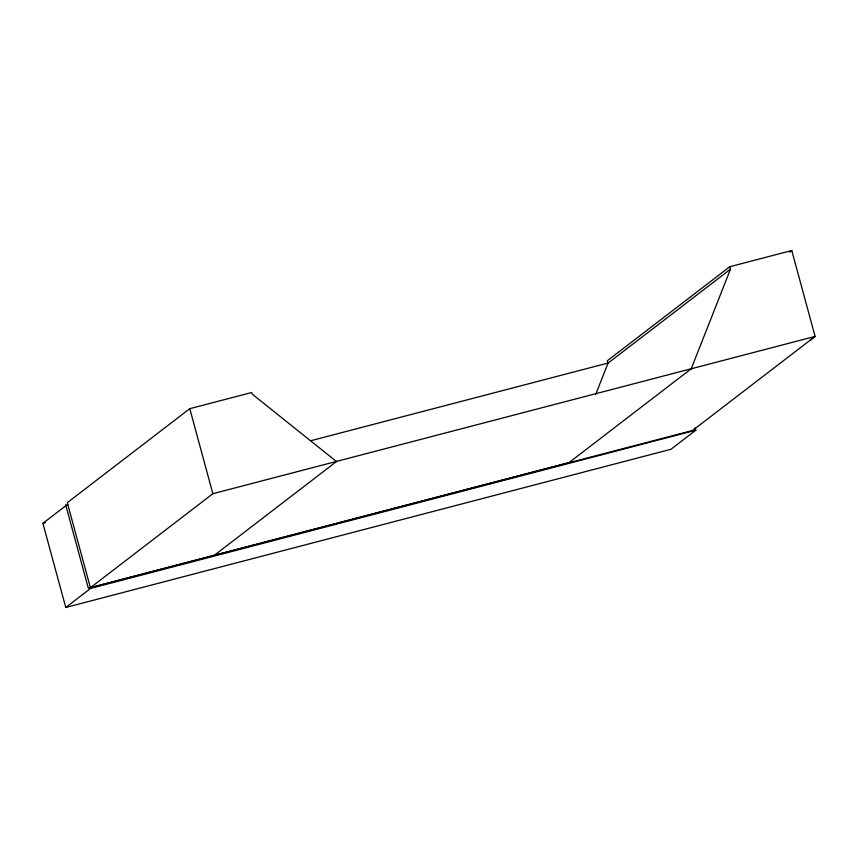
<?xml version="1.0" encoding="UTF-8"?>
<svg xmlns="http://www.w3.org/2000/svg" width="858" height="858" viewBox="0 0 858 858"><rect width="100%" height="100%" fill="white"/><g stroke="black" fill="none" stroke-linecap="round" stroke-linejoin="round"><path stroke-width="1.29" d="M595.731 394.315L608.011 363.181L730.48 269.176L729.815 266.72L791.762 250.525L815.1 336.422L809.855 340.487M691.205 368.811L730.48 269.176M336.486 461.529L252.155 394.069L251.726 392.492L189.779 408.676L67.299 502.691L90.594 588.416L65.766 607.475L42.9 523.326L67.728 504.268M65.658 504.761L88.32 588.202L692.524 430.512L815.1 336.422L212.87 493.704L90.401 587.709L569.015 462.601M214.017 555.544L336.776 461.314M729.815 266.72L607.346 360.735L608.011 363.181M789.65 252.145L791.762 250.525M568.736 462.816L691.494 368.586M695.098 427.659L695.795 430.212L670.967 449.27L65.766 607.475M310.778 440.733L608.301 362.966M42.9 523.326L45.495 522.651M90.594 588.416L695.795 430.212M189.779 408.676L212.87 493.704M152.349 571.514L152.542 572.222"/></g></svg>
